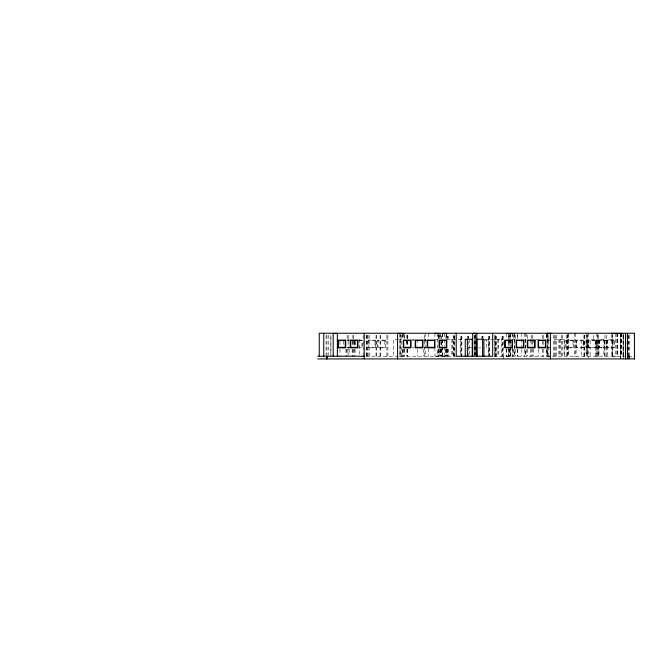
<?xml version="1.0" encoding="UTF-8"?>
<svg xmlns="http://www.w3.org/2000/svg" width="668" height="668" viewBox="0 0 668 668"><rect width="100%" height="100%" fill="white"/><g stroke="black" fill="none" stroke-linecap="round" stroke-linejoin="round"><path stroke-width="0.5" stroke-dasharray="3.34 2.5" d="M620.472 356.144L620.472 334.409M440.897 336.438L441.515 336.438L441.515 340.605M446.934 336.438L448.286 336.438L448.286 338.517M455.125 336.438L453.722 336.438L453.722 356.219M474.038 336.438L474.697 336.438M475.516 336.438L476.05 336.438M509.125 336.438L508.557 336.438L508.557 340.605M347.585 339.269L349.414 339.269M386.881 339.269L387.874 339.269M398.412 339.269L393.51 339.269L393.51 356.219M399.831 339.269L401.66 339.269M412.34 339.269L414.419 339.269M423.762 339.269L425.842 339.269M435.862 339.269L437.941 339.269M446.775 339.269L464.268 339.269M484.717 339.269L503.889 339.269M513.074 339.269L515.153 339.269M535.911 339.269L538.558 339.269M547.251 339.269L549.271 339.269M554.432 339.269L564.569 339.269L564.569 356.219M567.299 339.269L568.794 339.269M347.535 340.129L349.464 340.129M359.501 340.129L362.398 340.129L362.398 347.844L359.501 347.844M367.742 340.129L375.466 340.129L375.466 347.844L367.742 347.844M412.214 340.129L415.17 340.129M424.105 340.129L426.151 340.129M484.751 340.129L486.738 340.129L486.738 347.844L484.751 347.844M547.61 340.129L549.463 340.129M554.407 340.129L555.225 340.129M586.112 340.129L586.112 347.844M347.034 340.488L348.98 340.488M359.008 340.488L361.939 340.488L361.939 347.318L359.008 347.318M547.61 340.488L549.463 340.488M586.112 340.488L588.299 340.488M606.394 340.488L596.983 340.488L596.983 347.318L606.394 347.318M424.43 340.596L427.871 340.596M586.112 341.198L588.299 341.198M586.112 341.373L588.299 341.373M586.112 346.3L588.299 346.3M586.112 346.517L588.299 346.517M347.034 347.318L350.934 347.318M424.43 347.318L427.871 347.318M547.61 347.318L549.463 347.318M586.112 347.318L588.299 347.318M347.535 347.844L349.464 347.844M412.214 347.844L414.185 347.844M424.105 347.844L427.077 347.844M468.301 347.844L473.303 347.844M475.207 347.844L475.816 347.844M478.797 347.844L480.785 347.844M523.737 347.844L525.716 347.844M547.61 347.844L549.463 347.844M399.322 356.144L402.428 356.144L402.428 348.896M434.943 356.144L439.093 356.144L439.093 348.896M442.592 356.144L446.742 356.144M506.661 356.144L510.811 356.144M549.68 356.144L546.733 356.144L546.733 348.896M574.33 356.144L575.298 356.144M596.816 356.144L597.918 356.144M365.855 356.219L455.334 356.219M494.061 356.219L633.59 356.219M629.289 356.219L629.289 358.916M629.131 335.236L629.173 358.916M629.047 356.219L629.047 358.916M628.88 335.236L628.88 356.219M628.312 356.219L628.312 358.916M628.145 335.236L628.145 356.219M627.703 333.24L627.703 358.916M627.536 335.236L627.536 358.916M627.419 333.24L627.419 358.916M627.277 335.319L627.277 358.916M627.093 335.236L627.093 358.916M623.578 335.236L623.578 356.219M623.419 335.236L623.436 358.916M623.211 333.24L623.211 358.916M623.044 335.236L623.044 356.219M621.858 333.449L621.758 356.219M621.674 333.449L621.674 356.219M620.856 333.24L620.856 358.916M620.497 333.24L620.564 358.916M620.43 333.24L620.397 358.916M617.608 333.449L617.708 356.219M617.524 333.449L617.524 356.219M617.299 333.24L617.299 356.219M616.815 333.374L616.815 356.144L611.404 356.144L611.404 334.409M615.545 333.374L615.545 356.144M612.748 356.219L612.748 339.269L607.655 339.269L607.655 356.219M612.665 333.374L612.648 356.219M612.506 335.236L612.506 356.219M606.853 340.129L606.853 347.844M606.611 340.129L606.611 347.844M606.319 335.236L606.319 356.219M604.983 335.236L604.983 356.219M604.365 356.219L604.365 339.269L598.795 339.269L598.795 356.219M604.281 340.129L604.281 347.844M603.889 339.269L603.889 356.219M599.563 340.488L599.563 347.318M599.129 340.129L599.129 347.844M598.954 339.269L598.954 356.219M598.244 335.236L598.244 356.219M597.918 333.24L597.918 356.219M597.685 335.236L597.685 356.219M596.816 333.24L596.816 356.219M596.307 356.219L596.307 340.129L587.08 340.129L587.08 356.219M595.731 340.129L595.731 347.844L588.007 347.844L588.007 340.129M595.313 356.219L595.313 339.269L590.111 339.269L590.111 356.219M593.293 335.202L593.293 340.129M588.299 333.24L588.299 357.889M587.448 335.236L587.448 356.219M587.205 333.24L587.205 356.219M586.746 335.236L586.746 356.219M586.112 333.24L586.112 356.219M584.592 335.236L584.592 356.219M584.492 335.236L584.492 356.219M583.924 335.236L583.924 356.219M581.544 340.129L581.544 356.219M576.15 340.129L576.15 347.844L583.874 347.844L583.874 340.129L576.092 340.129L576.092 356.219M575.298 333.24L575.298 356.219M574.33 333.24L574.33 356.219M568.794 333.24L568.794 356.219M568.126 334.601L568.126 356.219M567.474 334.601L567.474 356.219M567.299 334.601L567.299 356.219M566.689 335.236L566.689 356.219M564.101 339.269L564.101 356.219M562.398 335.236L562.398 356.219M561.421 335.236L561.421 356.219M560.36 339.269L560.36 356.219M559.358 339.269L559.358 356.219M558.891 339.269L558.891 356.219M556.369 335.236L556.369 356.219M555.225 335.236L555.225 356.219M554.407 335.236L554.407 356.219M553.405 335.236L553.405 356.219M548.486 335.236L548.486 356.219M547.61 335.236L547.61 356.219M547.426 333.24L547.426 356.219M547.075 333.374L547.1 356.144M546.825 334.409L546.825 338.551M546.825 348.896L546.825 356.144M546.733 334.409L546.733 338.551M543.193 335.252L543.193 339.269M543.193 341.264L543.193 345.256M543.193 349.239L543.193 356.219M542.733 335.236L542.733 345.231M542.733 349.23L542.733 356.219M538.558 349.239L538.558 356.219M533.273 339.269L533.273 345.256M533.273 349.239L533.273 356.219M532.271 335.202L532.271 347.844M532.271 348.779L532.271 356.219M531.653 335.202L531.653 345.915M531.653 348.779L531.653 356.219M530.701 339.269L530.701 345.256M530.701 349.239L530.701 356.219M527.328 335.236L527.328 339.269M527.328 349.23L527.328 356.219M526.392 333.24L526.392 339.235M526.392 349.23L526.392 356.219M525.415 339.269L525.415 356.219M525.248 333.24L525.248 356.219M524.639 333.24L524.639 339.235M524.639 349.23L524.639 356.219M521.817 333.24L521.817 347.844M521.817 349.23L521.817 356.219M517.55 335.236L517.55 339.235M517.55 349.23L517.55 356.219M517.333 333.24L517.333 339.235M517.333 349.23L517.333 356.219M515.663 335.236L515.663 339.235M515.663 349.23L515.663 356.219M514.778 334.484L514.778 356.219M514.285 333.24L514.285 356.219M513.4 335.236L513.4 339.269M513.4 349.23L513.4 356.219M512.874 333.24L512.874 339.269M512.874 349.23L512.874 356.219M512.506 333.24L512.506 339.235M512.506 347.844L512.506 356.219M510.811 333.374L510.811 338.626M510.811 339.586L510.811 345.874M510.811 346.834L510.811 356.219M510.636 333.449L510.636 338.626M510.636 339.661L510.636 345.874M510.636 346.909L510.636 356.219M510.101 335.236L510.101 345.231M510.101 349.23L510.101 356.219M509.759 333.24L509.759 345.256M509.759 349.23L509.759 356.219M509.125 335.236L509.125 347.894M509.125 348.93L509.125 356.219M508.74 333.374L508.74 338.551M508.74 339.586L508.74 345.799M508.74 346.834L508.74 356.144M508.557 341.64L508.557 347.894M508.557 348.93L508.557 356.219M506.661 333.374L506.661 338.626M506.661 348.896L506.661 356.219M506.185 349.239L506.185 356.219M503.797 356.219L503.797 358.916M503.43 356.219L503.43 336.438L501.417 336.438L501.417 356.219M502.67 336.438L502.67 356.219M502.152 336.438L502.152 356.219M498.295 339.269L498.295 356.219M497.902 339.269L497.902 356.219M496.508 356.219L496.508 336.438L494.896 336.438L494.896 356.219M495.948 336.438L495.948 356.219M495.572 335.236L495.572 356.219M495.389 336.438L495.389 356.219M494.587 335.236L494.587 356.219M489.677 356.219L489.677 336.438L488.3 336.438L488.3 356.219M489.21 336.438L489.21 356.219M488.717 336.438L488.717 356.219M483.089 338.517L483.089 336.438L481.311 336.438L481.311 338.517M482.496 336.438L482.496 338.517M481.962 336.438L481.962 338.517M475.816 335.202L475.816 355.292M475.516 335.236L475.516 355.226M475.29 333.24L475.29 355.292M474.689 335.236L474.697 356.219M474.539 339.269L474.539 355.226M474.297 335.236L474.297 355.226M469.253 339.269L469.253 355.226M468.594 356.219L468.594 336.438L467.324 336.438L467.324 338.517M468.159 336.438L468.159 338.517M467.7 336.438L467.7 338.517M461.897 356.219L461.897 336.438L460.494 336.438L460.494 356.219M461.396 336.438L461.396 356.219M460.97 336.438L460.97 356.219M454.624 336.438L454.624 356.219M454.282 335.236L454.223 356.219M453.43 335.236L453.43 356.219M452.303 339.269L452.303 356.219M451.835 339.269L451.835 356.219M448.286 348.93L448.286 356.219M447.819 336.438L447.819 338.517M447.819 348.93L447.819 356.219M447.435 336.438L447.435 338.517M447.435 348.93L447.435 356.219M447.268 349.239L447.268 356.219M446.817 333.449L446.817 338.626M446.934 348.93L446.817 356.219M446.742 333.374L446.742 338.626M446.742 348.896L446.742 356.219M446.257 335.236L446.257 339.235M446.257 349.23L446.257 356.219M445.957 335.236L445.957 339.235M445.957 349.23L445.957 356.219M445.456 349.239L445.456 356.219M444.671 333.374L444.671 338.551M444.671 339.586L444.671 345.799M444.671 346.834L444.671 356.144M442.667 333.449L442.667 338.626M442.667 339.661L442.667 345.874M442.667 346.909L442.667 356.219M442.592 333.374L442.592 338.626M442.592 339.586L442.592 345.874M442.592 346.834L442.592 356.219M441.515 341.64L441.515 347.894M441.515 348.93L441.515 356.219M441.181 341.264L441.181 345.256M441.181 349.239L441.181 356.219M440.897 335.236L440.897 347.894M440.897 348.93L440.897 356.219M440.646 349.239L440.646 356.219M440.329 333.24L440.329 339.235M440.329 349.23L440.329 356.219M439.168 335.202L439.268 339.235M439.168 348.779L439.168 356.219M439.093 333.374L439.093 338.551M438.859 335.236L438.859 339.235M438.859 349.23L438.859 356.219M438.425 335.236L438.425 339.235M438.425 349.23L438.425 356.219M438.074 333.24L438.074 339.269M438.074 349.23L438.074 356.219M437.473 333.24L437.473 356.219M434.943 333.374L434.943 340.129M434.943 347.844L434.943 356.219M428.731 333.24L428.731 339.235M428.731 348.779L428.731 356.219M425.19 333.24L425.19 356.219M424.43 335.202L424.43 356.219M423.211 349.239L423.211 356.219M417.266 339.269L417.266 345.256M417.266 349.239L417.266 356.219M407.321 335.236L407.321 345.231M407.321 349.23L407.321 356.219M407.154 335.236L407.154 345.256M407.154 349.23L407.154 356.219M406.962 335.236L406.962 345.231M406.962 349.23L406.962 356.219M406.344 340.129L406.344 345.915M404.491 335.236L404.491 339.235M404.491 349.23L404.491 356.219M404.048 334.476L404.048 338.618M404.048 348.972L404.048 356.211M403.363 333.24L403.363 339.235M403.363 349.23L403.363 356.219M402.654 333.449L402.687 338.626M402.629 348.98L402.654 356.219M402.428 334.409L402.428 338.551M401.585 335.236L401.585 356.219M400.666 333.24L400.666 356.219M400.074 335.236L400.074 356.219M399.898 333.449L399.831 356.219M387.874 335.236L387.874 356.219M386.881 335.236L386.881 356.219M380.368 335.236L380.368 356.219M380.059 335.236L380.059 356.219M376.627 335.236L376.627 356.219M376.026 335.236L376.026 356.219M369.162 335.236L369.162 356.219M368.018 335.236L368.018 356.219M367.684 335.236L367.684 356.219M366.515 335.236L366.515 356.219M366.289 335.236L366.289 356.219M363.2 335.236L363.2 356.219M359.76 339.269L359.76 355.226M355.109 341.457L355.109 347.318M355.075 341.264L355.075 345.256M355.075 349.239L355.075 355.226M354.675 341.089L354.675 345.915M354.382 341.264L354.382 345.256M354.382 349.239L354.382 356.219M353.706 335.236L353.706 345.231M353.706 349.23L353.706 355.226M352.896 335.236L352.896 345.231M352.896 349.23L352.896 356.219M352.161 341.264L352.161 345.256M352.161 349.239L352.161 356.219M349.197 349.239L349.197 355.226M348.145 335.236L348.145 355.226M347.176 335.236L347.176 339.235M347.176 349.23L347.176 355.226M346.667 349.239L346.667 356.219M345.924 349.239L345.924 356.219M343.669 341.089L343.669 345.915M339.979 341.264L339.979 345.256M339.979 349.239L339.979 356.219M330.902 356.219L330.902 335.236L330.827 355.226M328.247 335.236L328.247 355.226M326.978 335.236L326.978 355.226M326.067 335.236L326.067 355.226M385.319 340.129L377.595 340.129L377.595 347.844L385.319 347.844L385.319 340.129M573.478 340.129L565.754 340.129L565.754 347.844L573.478 347.844L573.478 340.129M614.326 340.129L596.557 340.129L596.557 347.844L614.326 347.844L614.326 340.129M375.015 340.488L368.177 340.488L368.177 347.318L375.015 347.318L375.015 340.488M384.86 340.488L378.03 340.488L378.03 347.318L384.86 347.318L384.86 340.488M573.019 340.488L566.188 340.488L566.188 347.318L573.019 347.318L573.019 340.488M583.423 340.488L576.584 340.488L576.584 347.318L583.423 347.318L583.423 340.488M595.28 340.488L588.441 340.488L588.441 347.318L595.28 347.318L595.28 340.488M613.875 340.488L607.037 340.488L607.037 347.318L613.875 347.318L613.875 340.488"/><path stroke-width="1" d="M398.278 333.374L404.048 333.449M434.943 333.374L439.093 333.374M442.592 333.374L446.817 333.449M506.661 333.449L514.778 333.449M546.733 333.374L551.25 333.374M611.404 333.374L616.815 333.374M617.524 333.449L621.858 333.449M472.51 339.269L465.254 339.269L465.254 356.219M476.217 339.269L483.916 339.269L483.916 356.219M317.809 356.219L364.227 356.219M317.809 358.916L634.6 358.916M634.433 358.916L634.433 333.24L319.262 333.24L319.262 356.219M625.507 333.24L625.507 358.916M550.39 333.24L550.39 358.916M492.692 333.24L492.692 356.219L456.219 356.219L456.219 333.24M482.613 339.269L482.613 356.219M476.919 339.269L476.919 356.219M476.818 356.219L476.818 333.449L472.668 333.449L472.668 356.219M472.234 339.269L472.234 356.219M467.366 339.269L467.366 356.219M397.577 333.24L397.577 358.916M364.227 333.24L364.227 358.916M337.357 356.219L337.357 333.449L333.207 333.449L333.207 356.219M326.978 356.219L326.978 358.916M326.811 356.219L326.811 358.916M323.746 333.24L323.746 356.219M345.715 340.129L337.991 340.129L337.991 347.844L345.715 347.844L345.715 340.129M357.973 340.129L350.249 340.129L350.249 347.844L357.973 347.844L357.973 340.129M410.995 340.129L403.272 340.129L403.272 347.844L410.995 347.844L410.995 340.129M422.928 340.129L415.204 340.129L415.204 347.844L422.928 347.844L422.928 340.129M434.943 340.129L427.228 340.129L427.228 347.844L434.943 347.844L434.943 340.129M446.8 340.129L439.076 340.129L439.076 347.844L446.8 347.844L446.8 340.129M512.506 340.129L504.783 340.129L504.783 347.844L512.506 347.844L512.506 340.129M523.862 340.129L516.147 340.129L516.147 347.844L523.862 347.844L523.862 340.129M535.051 340.129L527.336 340.129L527.336 347.844L535.051 347.844L535.051 340.129M545.848 340.129L538.124 340.129L538.124 347.844L545.848 347.844L545.848 340.129M345.256 340.488L338.425 340.488L338.425 347.318L345.256 347.318L345.256 340.488M357.522 340.488L350.683 340.488L350.683 347.318L357.522 347.318L357.522 340.488M410.544 340.488L403.706 340.488L403.706 347.318L410.544 347.318L410.544 340.488M422.477 340.488L415.638 340.488L415.638 347.318L422.477 347.318L422.477 340.488M434.492 340.488L427.654 340.488L427.654 347.318L434.492 347.318L434.492 340.488M446.341 340.488L439.511 340.488L439.511 347.318L446.341 347.318L446.341 340.488M512.047 340.488L505.217 340.488L505.217 347.318L512.047 347.318L512.047 340.488M523.411 340.488L516.573 340.488L516.573 347.318L523.411 347.318L523.411 340.488M534.6 340.488L527.762 340.488L527.762 347.318L534.6 347.318L534.6 340.488M545.389 340.488L538.558 340.488L538.558 347.318L545.389 347.318L545.389 340.488"/></g></svg>
